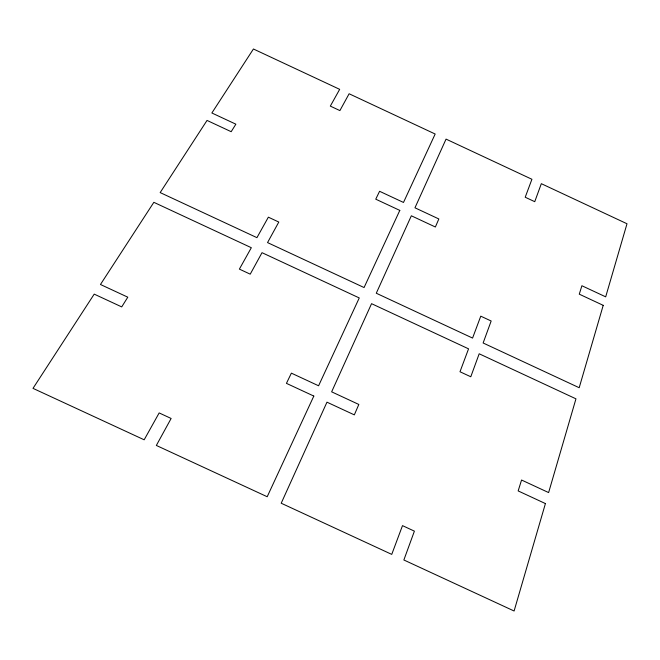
<?xml version="1.0" encoding="UTF-8"?>
<svg xmlns="http://www.w3.org/2000/svg" width="660" height="660" viewBox="0 0 660 660"><rect width="100%" height="100%" fill="white"/><g stroke="black" fill="none" stroke-linecap="round" stroke-linejoin="round"><path stroke-width="0.99" d="M545.416 503.572L514.099 611.003L403.862 559.985L414.397 531.143L402.493 525.632L391.751 554.384L281.209 503.225L326.964 402.171L354.329 414.876L358.825 404.456L331.642 391.834L371.555 303.674L468.559 348.835L459.995 371.753L470.786 376.769L479.185 353.785L575.957 398.83L548.617 492.583L521.557 480.018L518.166 490.924L545.416 503.572M603.215 305.341L579.191 387.725L483.128 342.994L491.164 321.007L480.769 316.165L472.577 338.077L376.282 293.23L411.345 215.787L435.369 227.007L438.842 218.955L414.959 207.801L446.053 139.112L531.919 179.281L525.212 197.233L534.748 201.688L541.324 183.678L627 223.757L605.69 296.843L581.897 285.739L579.274 294.17L603.215 305.341M313.822 396.066L267.201 496.741L156.346 445.442L171.13 418.465L159.159 412.929L144.169 439.799L33 388.361L94.207 294.129L121.72 306.9L127.793 297.182L100.46 284.493L153.846 202.323L251.328 247.706L239.382 269.115L250.231 274.164L262.012 252.681L359.263 297.949L318.59 385.778L291.382 373.147L286.432 383.353L313.822 396.066M399.803 210.4L364.072 287.546L267.539 242.591L278.8 222.049L268.356 217.181L256.938 237.658L160.165 192.588L207.034 120.425L231.181 131.695L235.867 124.187L211.868 112.984L253.432 48.997L339.677 89.339L330.322 106.111L339.9 110.591L349.123 93.761L435.171 134.021L403.491 202.447L379.582 191.285L375.754 199.18L399.803 210.4"/></g></svg>
